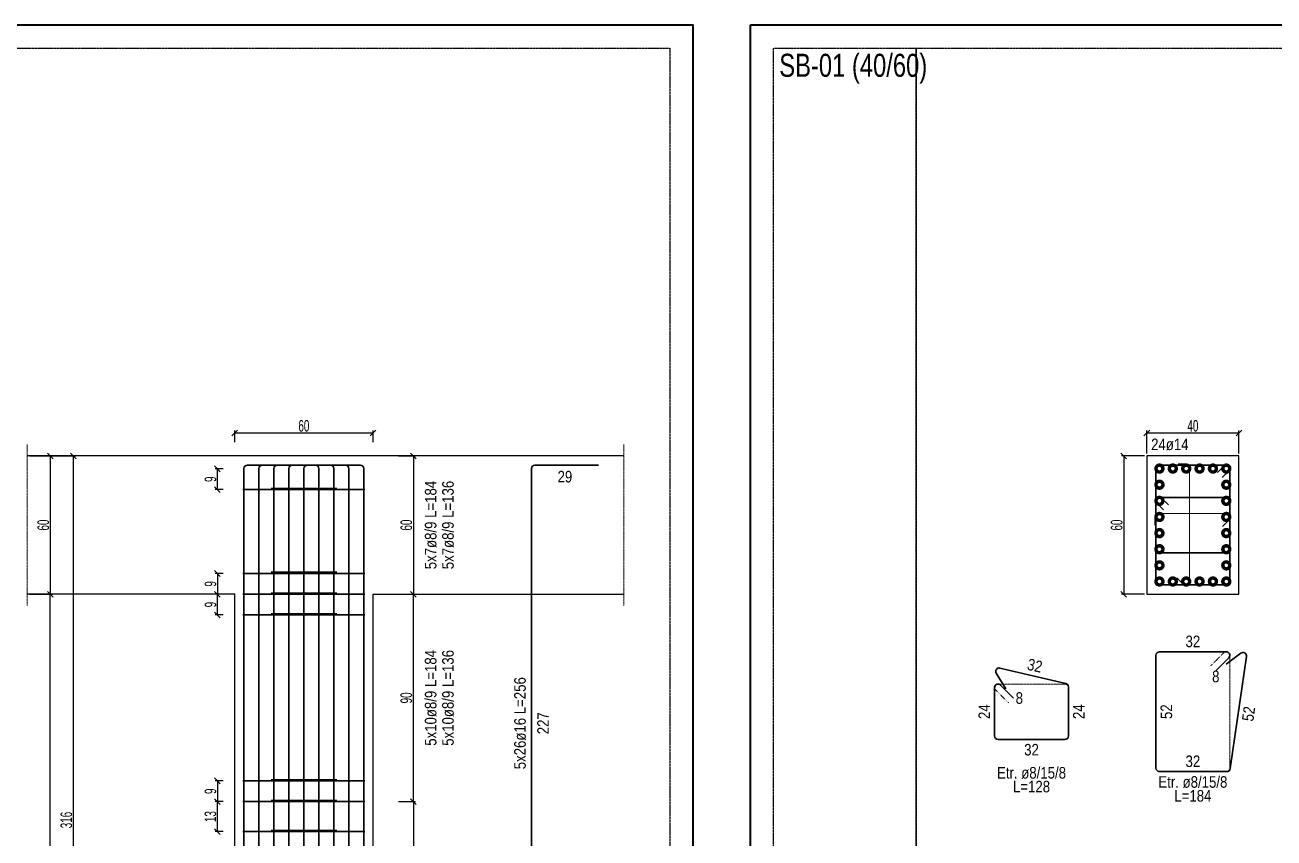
# Model space of a CAD drawing. Header units: millimetres. Extents: x -267 to 94375, y 6431 to 10838.
# Drawn here: x 50847 to 51931, y 7413 to 8119 of the extents above; entities that cross this region are included whole.
import ezdxf
from ezdxf.enums import TextEntityAlignment as Align

# ---------------------------------------------------------------- set-up
doc = ezdxf.new("R2010")
doc.units = ezdxf.units.MM
doc.header["$LTSCALE"] = 0.0001
doc.linetypes.add('DASHED', pattern=[19.05, 12.7, -6.35])
for name, color, linetype, lineweight in [('CIROZ (BEYKENT)', 140, 'Continuous', 20), ('D.GORUNUS (BEYKENT)', 253, 'DASHED', 20), ('DETAY ANTET (BEYKENT)', 5, 'Continuous', 40), ('DONATI (BEYKENT)', 4, 'Continuous', 35), ('DONATI YAZISI (BEYKENT)', 3, 'Continuous', 20), ('ETRIYE (BEYKENT)', 150, 'Continuous', 35), ('KESIT SINIRI (BEYKENT)', 241, 'DASHED', 20), ('KIRIS (BEYKENT)', 2, 'Continuous', 30), ('KOLON (BEYKENT)', 3, 'Continuous', 30), ('KOLON ISMI (BEYKENT)', 91, 'Continuous', 20), ('OLCU (BEYKENT)', 14, 'Continuous', 20)]:
    doc.layers.add(name, color=color, linetype=linetype, lineweight=lineweight)
doc.styles.add('DONATI YAZISI (BEYKENT)', font='')
doc.styles.add('KLNOLC-25', font='bahnschrift light condensed', dxfattribs={"width": 0.75, "height": 10})
doc.styles.add('YAZI (BEYKENT)', font='')
doc.styles.get('DONATI YAZISI (BEYKENT)').set_extended_font_data('Bahnschrift Light Condensed')
doc.styles.get('YAZI (BEYKENT)').set_extended_font_data('Bahnschrift Light Condensed')
doc.dimstyles.new('KLNOLC-25', dxfattribs={"dimtxt": 10, "dimasz": 5, "dimexe": 2, "dimexo": 2, "dimgap": 1, "dimtad": 1, "dimdec": 1, "dimlfac": 0.5, "dimrnd": 0.5, "dimzin": 12, "dimdsep": 46, "dimtxsty": 'KLNOLC-25', "dimblk": 'OBLIQUE', "dimblk1": 'OBLIQUE', "dimblk2": 'OBLIQUE', "dimcen": 0, "dimclrt": 7, "dimadec": 0, "dimazin": 0, "dimtfac": 1, "dimtdec": 4, "dimtix": 1, "dimtmove": 2, "dimatfit": 3, "dimfxl": 1, "dimtzin": 0, "dimarcsym": 0})

# ---------------------------------------------------------------- blocks, each defined once
blk = doc.blocks.new('_Oblique')
at = {"color": 0, "linetype": 'ByBlock', "lineweight": -2}
blk.add_line((-0.5, -0.5), (0.5, 0.5), dxfattribs=at)
blk = doc.blocks.new('*D819')
at = {"layer": 'DEFPOINTS', "color": 0, "lineweight": -3, "transparency": 16777216}
for p in [(51021.2, 7462.6), (51014.2, 7444.6), (51021.2, 7444.6)]:
    blk.add_point(p, dxfattribs=at)
at = {"layer": 'OLCU (BEYKENT)', "color": 0, "lineweight": -2, "transparency": 16777216}
for p, q in [((51019.2, 7462.6), (51012.2, 7462.6)), ((51014.2, 7462.6), (51014.2, 7444.6)), ((51019.2, 7444.6), (51012.2, 7444.6))]:
    blk.add_line(p, q, dxfattribs=at)
at = {"layer": 'OLCU (BEYKENT)', "color": 0, "lineweight": -2, "transparency": 16777216, "xscale": 5, "yscale": 5, "zscale": 5}
for p, rotation in [((51014.2, 7462.6), 90), ((51014.2, 7444.6), 270)]:
    blk.add_blockref('_Oblique', p, dxfattribs=dict(at, rotation=rotation))
at = {"layer": 'OLCU (BEYKENT)', "color": 7, "transparency": 16777216, "insert": (51008.2, 7453.6), "char_height": 10, "attachment_point": 5, "rotation": 90, "style": 'KLNOLC-25'}
blk.add_mtext('9', dxfattribs=at)
blk = doc.blocks.new('*D820')
at = {"layer": 'DEFPOINTS', "color": 0, "lineweight": -3, "transparency": 16777216}
for p in [(51014.2, 7624.6), (51021.2, 7624.6), (51021.2, 7606.6)]:
    blk.add_point(p, dxfattribs=at)
at = {"layer": 'OLCU (BEYKENT)', "color": 0, "lineweight": -2, "transparency": 16777216}
for p, q in [((51019.2, 7624.6), (51012.2, 7624.6)), ((51014.2, 7606.6), (51014.2, 7624.6)), ((51019.2, 7606.6), (51012.2, 7606.6))]:
    blk.add_line(p, q, dxfattribs=at)
at = {"layer": 'OLCU (BEYKENT)', "color": 0, "lineweight": -2, "transparency": 16777216, "xscale": 5, "yscale": 5, "zscale": 5}
for p, rotation in [((51014.2, 7624.6), 90), ((51014.2, 7606.6), 270)]:
    blk.add_blockref('_Oblique', p, dxfattribs=dict(at, rotation=rotation))
at = {"layer": 'OLCU (BEYKENT)', "color": 7, "transparency": 16777216, "insert": (51008.2, 7615.6), "char_height": 10, "attachment_point": 5, "rotation": 90, "style": 'KLNOLC-25'}
blk.add_mtext('9', dxfattribs=at)
blk = doc.blocks.new('*D821')
at = {"layer": 'DEFPOINTS', "color": 0, "lineweight": -3, "transparency": 16777216}
for p in [(51021.2, 7642.6), (51014.2, 7624.6), (51021.2, 7624.6)]:
    blk.add_point(p, dxfattribs=at)
at = {"layer": 'OLCU (BEYKENT)', "color": 0, "lineweight": -2, "transparency": 16777216}
for p, q in [((51019.2, 7642.6), (51012.2, 7642.6)), ((51014.2, 7642.6), (51014.2, 7624.6)), ((51019.2, 7624.6), (51012.2, 7624.6))]:
    blk.add_line(p, q, dxfattribs=at)
at = {"layer": 'OLCU (BEYKENT)', "color": 0, "lineweight": -2, "transparency": 16777216, "xscale": 5, "yscale": 5, "zscale": 5}
for p, rotation in [((51014.2, 7642.6), 90), ((51014.2, 7624.6), 270)]:
    blk.add_blockref('_Oblique', p, dxfattribs=dict(at, rotation=rotation))
at = {"layer": 'OLCU (BEYKENT)', "color": 7, "transparency": 16777216, "insert": (51008.2, 7633.6), "char_height": 10, "attachment_point": 5, "rotation": 90, "style": 'KLNOLC-25'}
blk.add_mtext('9', dxfattribs=at)
blk = doc.blocks.new('*D822')
at = {"layer": 'DEFPOINTS', "color": 0, "lineweight": -3, "transparency": 16777216}
for p in [(51014.2, 7733.4), (51021.2, 7733.4), (51021.2, 7715.4)]:
    blk.add_point(p, dxfattribs=at)
at = {"layer": 'OLCU (BEYKENT)', "color": 0, "lineweight": -2, "transparency": 16777216}
for p, q in [((51019.2, 7733.4), (51012.2, 7733.4)), ((51014.2, 7715.4), (51014.2, 7733.4)), ((51019.2, 7715.4), (51012.2, 7715.4))]:
    blk.add_line(p, q, dxfattribs=at)
at = {"layer": 'OLCU (BEYKENT)', "color": 0, "lineweight": -2, "transparency": 16777216, "xscale": 5, "yscale": 5, "zscale": 5}
for p, rotation in [((51014.2, 7733.4), 90), ((51014.2, 7715.4), 270)]:
    blk.add_blockref('_Oblique', p, dxfattribs=dict(at, rotation=rotation))
at = {"layer": 'OLCU (BEYKENT)', "color": 7, "transparency": 16777216, "insert": (51008.2, 7724.4), "char_height": 10, "attachment_point": 5, "rotation": 90, "style": 'KLNOLC-25'}
blk.add_mtext('9', dxfattribs=at)
blk = doc.blocks.new('*D823')
at = {"layer": 'DEFPOINTS', "color": 0, "lineweight": -3, "transparency": 16777216}
for p in [(51169.2, 7624.6), (51184.2, 7624.6), (51169.2, 7444.6)]:
    blk.add_point(p, dxfattribs=at)
at = {"layer": 'OLCU (BEYKENT)', "color": 0, "lineweight": -2, "transparency": 16777216}
for p, q in [((51171.2, 7624.6), (51186.2, 7624.6)), ((51184.2, 7444.6), (51184.2, 7624.6)), ((51171.2, 7444.6), (51186.2, 7444.6))]:
    blk.add_line(p, q, dxfattribs=at)
at = {"layer": 'OLCU (BEYKENT)', "color": 0, "lineweight": -2, "transparency": 16777216, "xscale": 5, "yscale": 5, "zscale": 5}
for p, rotation in [((51184.2, 7624.6), 90), ((51184.2, 7444.6), 270)]:
    blk.add_blockref('_Oblique', p, dxfattribs=dict(at, rotation=rotation))
at = {"layer": 'OLCU (BEYKENT)', "color": 7, "transparency": 16777216, "insert": (51178.1, 7534.6), "char_height": 10, "attachment_point": 5, "rotation": 90, "style": 'KLNOLC-25'}
blk.add_mtext('90', dxfattribs=at)
blk = doc.blocks.new('*D824')
at = {"layer": 'DEFPOINTS', "color": 0, "lineweight": -3, "transparency": 16777216}
for p in [(51169.2, 7744.6), (51169.2, 7624.6), (51184.2, 7624.6)]:
    blk.add_point(p, dxfattribs=at)
at = {"layer": 'OLCU (BEYKENT)', "color": 0, "lineweight": -2, "transparency": 16777216}
for p, q in [((51171.2, 7744.6), (51186.2, 7744.6)), ((51184.2, 7744.6), (51184.2, 7624.6)), ((51171.2, 7624.6), (51186.2, 7624.6))]:
    blk.add_line(p, q, dxfattribs=at)
at = {"layer": 'OLCU (BEYKENT)', "color": 0, "lineweight": -2, "transparency": 16777216, "xscale": 5, "yscale": 5, "zscale": 5}
for p, rotation in [((51184.2, 7744.6), 90), ((51184.2, 7624.6), 270)]:
    blk.add_blockref('_Oblique', p, dxfattribs=dict(at, rotation=rotation))
at = {"layer": 'OLCU (BEYKENT)', "color": 7, "transparency": 16777216, "insert": (51178.1, 7684.6), "char_height": 10, "attachment_point": 5, "rotation": 90, "style": 'KLNOLC-25'}
blk.add_mtext('60', dxfattribs=at)
blk = doc.blocks.new('*D826')
at = {"layer": 'DEFPOINTS', "color": 0, "lineweight": -3, "transparency": 16777216}
for p in [(51014.2, 7444.6), (51021.2, 7444.6), (51021.2, 7418.6)]:
    blk.add_point(p, dxfattribs=at)
at = {"layer": 'OLCU (BEYKENT)', "color": 0, "lineweight": -2, "transparency": 16777216}
for p, q in [((51019.2, 7444.6), (51012.2, 7444.6)), ((51014.2, 7418.6), (51014.2, 7444.6)), ((51019.2, 7418.6), (51012.2, 7418.6))]:
    blk.add_line(p, q, dxfattribs=at)
at = {"layer": 'OLCU (BEYKENT)', "color": 0, "lineweight": -2, "transparency": 16777216, "xscale": 5, "yscale": 5, "zscale": 5}
for p, rotation in [((51014.2, 7444.6), 90), ((51014.2, 7418.6), 270)]:
    blk.add_blockref('_Oblique', p, dxfattribs=dict(at, rotation=rotation))
at = {"layer": 'OLCU (BEYKENT)', "color": 7, "transparency": 16777216, "insert": (51008.1, 7431.6), "char_height": 10, "attachment_point": 5, "rotation": 90, "style": 'KLNOLC-25'}
blk.add_mtext('13', dxfattribs=at)
blk = doc.blocks.new('*D827')
at = {"layer": 'DEFPOINTS', "color": 0, "lineweight": -3, "transparency": 16777216}
for p in [(51169.2, 7444.6), (51169.2, 7292.6), (51184.2, 7292.6)]:
    blk.add_point(p, dxfattribs=at)
at = {"layer": 'OLCU (BEYKENT)', "color": 0, "lineweight": -2, "transparency": 16777216}
for p, q in [((51171.2, 7444.6), (51186.2, 7444.6)), ((51184.2, 7444.6), (51184.2, 7292.6)), ((51171.2, 7292.6), (51186.2, 7292.6))]:
    blk.add_line(p, q, dxfattribs=at)
at = {"layer": 'OLCU (BEYKENT)', "color": 0, "lineweight": -2, "transparency": 16777216, "xscale": 5, "yscale": 5, "zscale": 5}
for p, rotation in [((51184.2, 7444.6), 90), ((51184.2, 7292.6), 270)]:
    blk.add_blockref('_Oblique', p, dxfattribs=dict(at, rotation=rotation))
at = {"layer": 'OLCU (BEYKENT)', "color": 7, "transparency": 16777216, "insert": (51178.2, 7368.6), "char_height": 10, "attachment_point": 5, "rotation": 90, "style": 'KLNOLC-25'}
blk.add_mtext('76', dxfattribs=at)
blk = doc.blocks.new('*D835')
at = {"layer": 'DEFPOINTS', "color": 0, "lineweight": -3, "transparency": 16777216}
for p in [(50849.2, 7624.6), (50869.2, 7624.6), (50849.2, 7112.6)]:
    blk.add_point(p, dxfattribs=at)
at = {"layer": 'OLCU (BEYKENT)', "color": 0, "lineweight": -2, "transparency": 16777216}
for p, q in [((50851.2, 7624.6), (50871.2, 7624.6)), ((50869.2, 7112.6), (50869.2, 7624.6)), ((50851.2, 7112.6), (50871.2, 7112.6))]:
    blk.add_line(p, q, dxfattribs=at)
at = {"layer": 'OLCU (BEYKENT)', "color": 0, "lineweight": -2, "transparency": 16777216, "xscale": 5, "yscale": 5, "zscale": 5}
for p, rotation in [((50869.2, 7624.6), 90), ((50869.2, 7112.6), 270)]:
    blk.add_blockref('_Oblique', p, dxfattribs=dict(at, rotation=rotation))
at = {"layer": 'OLCU (BEYKENT)', "color": 7, "transparency": 16777216, "insert": (50863.1, 7368.6), "char_height": 10, "attachment_point": 5, "rotation": 90, "style": 'KLNOLC-25'}
blk.add_mtext('256', dxfattribs=at)
blk = doc.blocks.new('*D836')
at = {"layer": 'DEFPOINTS', "color": 0, "lineweight": -3, "transparency": 16777216}
for p in [(50849.2, 7744.6), (50849.2, 7624.6), (50869.2, 7624.6)]:
    blk.add_point(p, dxfattribs=at)
at = {"layer": 'OLCU (BEYKENT)', "color": 0, "lineweight": -2, "transparency": 16777216}
for p, q in [((50851.2, 7744.6), (50871.2, 7744.6)), ((50869.2, 7744.6), (50869.2, 7624.6)), ((50851.2, 7624.6), (50871.2, 7624.6))]:
    blk.add_line(p, q, dxfattribs=at)
at = {"layer": 'OLCU (BEYKENT)', "color": 0, "lineweight": -2, "transparency": 16777216, "xscale": 5, "yscale": 5, "zscale": 5}
for p, rotation in [((50869.2, 7744.6), 90), ((50869.2, 7624.6), 270)]:
    blk.add_blockref('_Oblique', p, dxfattribs=dict(at, rotation=rotation))
at = {"layer": 'OLCU (BEYKENT)', "color": 7, "transparency": 16777216, "insert": (50863.1, 7684.6), "char_height": 10, "attachment_point": 5, "rotation": 90, "style": 'KLNOLC-25'}
blk.add_mtext('60', dxfattribs=at)
blk = doc.blocks.new('*D837')
at = {"layer": 'DEFPOINTS', "color": 0, "lineweight": -3, "transparency": 16777216}
for p in [(50849.2, 7744.6), (50889.2, 7744.6), (50849.2, 7112.6)]:
    blk.add_point(p, dxfattribs=at)
at = {"layer": 'OLCU (BEYKENT)', "color": 0, "lineweight": -2, "transparency": 16777216}
for p, q in [((50851.2, 7744.6), (50891.2, 7744.6)), ((50889.2, 7112.6), (50889.2, 7744.6)), ((50851.2, 7112.6), (50891.2, 7112.6))]:
    blk.add_line(p, q, dxfattribs=at)
at = {"layer": 'OLCU (BEYKENT)', "color": 0, "lineweight": -2, "transparency": 16777216, "xscale": 5, "yscale": 5, "zscale": 5}
for p, rotation in [((50889.2, 7744.6), 90), ((50889.2, 7112.6), 270)]:
    blk.add_blockref('_Oblique', p, dxfattribs=dict(at, rotation=rotation))
at = {"layer": 'OLCU (BEYKENT)', "color": 7, "transparency": 16777216, "insert": (50883.1, 7428.6), "char_height": 10, "attachment_point": 5, "rotation": 90, "style": 'KLNOLC-25'}
blk.add_mtext('316', dxfattribs=at)
blk = doc.blocks.new('*D838')
at = {"layer": 'DEFPOINTS', "color": 0, "lineweight": -3, "transparency": 16777216}
for p in [(51149.2, 7764.6), (51029.2, 7754.6), (51149.2, 7754.6)]:
    blk.add_point(p, dxfattribs=at)
at = {"layer": 'OLCU (BEYKENT)', "color": 0, "lineweight": -2, "transparency": 16777216}
for p, q in [((51029.2, 7756.6), (51029.2, 7766.6)), ((51029.2, 7764.6), (51149.2, 7764.6)), ((51149.2, 7756.6), (51149.2, 7766.6))]:
    blk.add_line(p, q, dxfattribs=at)
at = {"layer": 'OLCU (BEYKENT)', "color": 0, "lineweight": -2, "transparency": 16777216, "xscale": 5, "yscale": 5, "zscale": 5, "rotation": 180}
blk.add_blockref('_Oblique', (51029.2, 7764.6), dxfattribs=at)
at = {"layer": 'OLCU (BEYKENT)', "color": 0, "lineweight": -2, "transparency": 16777216, "xscale": 5, "yscale": 5, "zscale": 5}
blk.add_blockref('_Oblique', (51149.2, 7764.6), dxfattribs=at)
at = {"layer": 'OLCU (BEYKENT)', "color": 7, "transparency": 16777216, "insert": (51089.2, 7770.7), "char_height": 10, "attachment_point": 5, "style": 'KLNOLC-25'}
blk.add_mtext('60', dxfattribs=at)
blk = doc.blocks.new('*D849')
at = {"layer": 'DEFPOINTS', "color": 0, "lineweight": -3, "transparency": 16777216}
for p in [(51900.6, 7764.6), (51820.6, 7744.6), (51900.6, 7744.6)]:
    blk.add_point(p, dxfattribs=at)
at = {"layer": 'OLCU (BEYKENT)', "color": 0, "lineweight": -2, "transparency": 16777216}
for p, q in [((51820.6, 7746.6), (51820.6, 7766.6)), ((51820.6, 7764.6), (51900.6, 7764.6)), ((51900.6, 7746.6), (51900.6, 7766.6))]:
    blk.add_line(p, q, dxfattribs=at)
at = {"layer": 'OLCU (BEYKENT)', "color": 0, "lineweight": -2, "transparency": 16777216, "xscale": 5, "yscale": 5, "zscale": 5, "rotation": 180}
blk.add_blockref('_Oblique', (51820.6, 7764.6), dxfattribs=at)
at = {"layer": 'OLCU (BEYKENT)', "color": 0, "lineweight": -2, "transparency": 16777216, "xscale": 5, "yscale": 5, "zscale": 5}
blk.add_blockref('_Oblique', (51900.6, 7764.6), dxfattribs=at)
at = {"layer": 'OLCU (BEYKENT)', "color": 7, "transparency": 16777216, "insert": (51860.6, 7770.7), "char_height": 10, "attachment_point": 5, "style": 'KLNOLC-25'}
blk.add_mtext('40', dxfattribs=at)
blk = doc.blocks.new('*D850')
at = {"layer": 'DEFPOINTS', "color": 0, "lineweight": -3, "transparency": 16777216}
for p in [(51820.6, 7744.6), (51800.6, 7624.6), (51820.6, 7624.6)]:
    blk.add_point(p, dxfattribs=at)
at = {"layer": 'OLCU (BEYKENT)', "color": 0, "lineweight": -2, "transparency": 16777216}
for p, q in [((51818.6, 7744.6), (51798.6, 7744.6)), ((51800.6, 7744.6), (51800.6, 7624.6)), ((51818.6, 7624.6), (51798.6, 7624.6))]:
    blk.add_line(p, q, dxfattribs=at)
at = {"layer": 'OLCU (BEYKENT)', "color": 0, "lineweight": -2, "transparency": 16777216, "xscale": 5, "yscale": 5, "zscale": 5}
for p, rotation in [((51800.6, 7744.6), 90), ((51800.6, 7624.6), 270)]:
    blk.add_blockref('_Oblique', p, dxfattribs=dict(at, rotation=rotation))
at = {"layer": 'OLCU (BEYKENT)', "color": 7, "transparency": 16777216, "insert": (51794.5, 7684.6), "char_height": 10, "attachment_point": 5, "rotation": 90, "style": 'KLNOLC-25'}
blk.add_mtext('60', dxfattribs=at)

msp = doc.modelspace()

# ---------------------------------------------------------------- linework, layer by layer
at = {"layer": 'CIROZ (BEYKENT)'}
for points in [[(51846.65, 7638.82), (51852.66, 7632.81, 0.6681786), (51857.78, 7634.93), (51857.78, 7734.64, 0.4142136), (51854.78, 7737.64), (51847.78, 7737.64)], [(51886.4, 7683.51), (51892.41, 7689.52, 0.6681786), (51890.28, 7694.64), (51830.58, 7694.64, 0.4142136), (51827.58, 7691.64), (51827.58, 7684.64)]]:
    msp.add_lwpolyline(points, format="xyb", dxfattribs=at)
at = {"layer": 'D.GORUNUS (BEYKENT)', "ltscale": 0.5}
for points in [[(51888.58, 7470.64), (51889.58, 7470.64, 0.4142136), (51892.58, 7473.64), (51892.58, 7571.64), (51892.58, 7571.66, 0.6681786), (51887.46, 7573.79), (51876.16, 7562.49)], [(51752.58, 7542.64), (51752.58, 7543.64, 0.4142136), (51749.58, 7546.64), (51691.58, 7546.64), (51691.55, 7546.64, 0.6681786), (51689.43, 7541.52), (51700.72, 7530.22)]]:
    msp.add_lwpolyline(points, format="xyb", dxfattribs=at)
at = {"layer": 'DETAY ANTET (BEYKENT)'}
for points in [[(50291.42, 8118.64), (51426.71, 8118.64), (51426.71, 6698.64), (50291.42, 6698.64), (50291.42, 8118.64)], [(51476.71, 8118.64), (52608.08, 8118.64), (52608.08, 6698.64), (51476.71, 6698.64), (51476.71, 8118.64)]]:
    msp.add_lwpolyline(points, close=True, dxfattribs=at)
at = {"layer": 'DETAY ANTET (BEYKENT)', "color": 7, "linetype": 'DASHED', "lineweight": -3, "ltscale": 2}
for points in [[(50311.42, 8098.64), (51406.71, 8098.64), (51406.71, 6718.64), (50311.42, 6718.64)], [(51496.71, 8098.64), (52588.08, 8098.64), (52588.08, 6718.64), (51496.71, 6718.64)], [(51620.58, 8098.64), (51620.58, 6718.64)]]:
    msp.add_lwpolyline(points, close=True, dxfattribs=at)
at = {"layer": 'DONATI (BEYKENT)'}
for points in [[(51037.21, 7282.64), (51037.21, 7733.64, -0.4142136), (51040.21, 7736.64), (51077.21, 7736.64)], [(51050.21, 7282.64), (51050.21, 7733.64, -0.4142136), (51053.21, 7736.64), (51090.21, 7736.64)], [(51102.21, 7282.64), (51102.21, 7733.64, 0.4142136), (51099.21, 7736.64), (51062.21, 7736.64)], [(51063.21, 7282.64), (51063.21, 7733.64, -0.4142136), (51066.21, 7736.64), (51103.21, 7736.64)], [(51115.21, 7282.64), (51115.21, 7733.64, 0.4142136), (51112.21, 7736.64), (51075.21, 7736.64)], [(51076.21, 7282.64), (51076.21, 7733.64, -0.4142136), (51079.21, 7736.64), (51116.21, 7736.64)], [(51128.21, 7282.64), (51128.21, 7733.64, 0.4142136), (51125.21, 7736.64), (51088.21, 7736.64)], [(51089.21, 7282.64), (51089.21, 7733.64, -0.4142136), (51092.21, 7736.64), (51129.21, 7736.64)], [(51141.21, 7282.64), (51141.21, 7733.64, 0.4142136), (51138.21, 7736.64), (51101.21, 7736.64)], [(51286.71, 7282.64), (51286.71, 7733.64, -0.4142136), (51289.71, 7736.64), (51344.71, 7736.64)]]:
    msp.add_lwpolyline(points, format="xyb", dxfattribs=at)
at = {"layer": 'DONATI (BEYKENT)', "const_width": 6}
for points in [[(51830.08, 7733.64, 1), (51833.08, 7733.64, 1)], [(51841.68, 7733.64, 1), (51844.68, 7733.64, 1)], [(51853.28, 7733.64, 1), (51856.28, 7733.64, 1)], [(51864.88, 7733.64, 1), (51867.88, 7733.64, 1)], [(51876.48, 7733.64, 1), (51879.48, 7733.64, 1)], [(51888.08, 7733.64, 1), (51891.08, 7733.64, 1)], [(51830.08, 7719.64, 1), (51833.08, 7719.64, 1)], [(51888.08, 7719.64, 1), (51891.08, 7719.64, 1)], [(51830.08, 7705.64, 1), (51833.08, 7705.64, 1)], [(51888.08, 7705.64, 1), (51891.08, 7705.64, 1)], [(51830.08, 7691.64, 1), (51833.08, 7691.64, 1)], [(51888.08, 7691.64, 1), (51891.08, 7691.64, 1)], [(51830.08, 7677.64, 1), (51833.08, 7677.64, 1)], [(51888.08, 7677.64, 1), (51891.08, 7677.64, 1)], [(51830.08, 7663.64, 1), (51833.08, 7663.64, 1)], [(51888.08, 7663.64, 1), (51891.08, 7663.64, 1)], [(51830.08, 7649.64, 1), (51833.08, 7649.64, 1)], [(51888.08, 7649.64, 1), (51891.08, 7649.64, 1)], [(51830.08, 7635.64, 1), (51833.08, 7635.64, 1)], [(51841.68, 7635.64, 1), (51844.68, 7635.64, 1)], [(51853.28, 7635.64, 1), (51856.28, 7635.64, 1)], [(51864.88, 7635.64, 1), (51867.88, 7635.64, 1)], [(51876.48, 7635.64, 1), (51879.48, 7635.64, 1)], [(51888.08, 7635.64, 1), (51891.08, 7635.64, 1)]]:
    msp.add_lwpolyline(points, format="xyb", close=True, dxfattribs=at)
at = {"layer": 'ETRIYE (BEYKENT)'}
for p, q in [((51060.71, 7716.44), (51117.71, 7716.44)), ((51060.71, 7643.64), (51117.71, 7643.64)), ((51060.71, 7625.64), (51117.71, 7625.64)), ((51060.71, 7607.64), (51117.71, 7607.64)), ((51060.71, 7463.64), (51117.71, 7463.64)), ((51060.71, 7445.64), (51117.71, 7445.64)), ((51060.71, 7419.64), (51117.71, 7419.64))]:
    msp.add_line(p, q, dxfattribs=at)
for points in [[(51886.09, 7725.88), (51891.72, 7731.52, 0.6681786), (51889.6, 7736.64), (51831.58, 7736.64, 0.4142136), (51828.58, 7733.64), (51828.58, 7635.64, 0.4142136), (51831.58, 7632.64), (51889.58, 7632.64, 0.4142136), (51892.58, 7635.64), (51892.58, 7733.64), (51892.58, 7733.66, 0.6681786), (51887.46, 7735.79), (51881.82, 7730.15)], [(51839.34, 7702.15), (51833.7, 7707.79, 0.6681786), (51828.58, 7705.66), (51828.58, 7663.64, 0.4142136), (51831.58, 7660.64), (51889.58, 7660.64, 0.4142136), (51892.58, 7663.64), (51892.58, 7705.64, 0.4142136), (51889.58, 7708.64), (51831.58, 7708.64), (51831.55, 7708.64, 0.6681786), (51829.43, 7703.52), (51835.07, 7697.88)], [(51880.43, 7558.22), (51891.72, 7569.52, 0.6681786), (51889.6, 7574.64), (51831.58, 7574.64, 0.4142136), (51828.58, 7571.64), (51828.58, 7473.64, 0.4142136), (51831.58, 7470.64), (51889.98, 7470.64, 0.3728545), (51892.95, 7473.21), (51906.99, 7570.58, 0.6681786), (51902.23, 7573.41), (51889.39, 7563.81)], [(51704.99, 7534.49), (51693.7, 7545.79, 0.6681786), (51688.58, 7543.66), (51688.58, 7501.64, 0.4142136), (51691.58, 7498.64), (51749.58, 7498.64, 0.4142136), (51752.58, 7501.64), (51752.58, 7544.26, 0.3482828), (51750.26, 7547.18), (51693.21, 7560.55, 0.6681786), (51689.98, 7556.05), (51698.43, 7542.43)]]:
    msp.add_lwpolyline(points, format="xyb", dxfattribs=at)
for points in [[(51036.21, 7715.44), (51142.21, 7715.44)], [(51036.21, 7642.64), (51142.21, 7642.64)], [(51036.21, 7624.64), (51142.21, 7624.64)], [(51036.21, 7606.64), (51142.21, 7606.64)], [(51036.21, 7462.64), (51142.21, 7462.64)], [(51036.21, 7444.64), (51142.21, 7444.64)], [(51036.21, 7418.64), (51142.21, 7418.64)]]:
    msp.add_lwpolyline(points, dxfattribs=at)
at = {"layer": 'KESIT SINIRI (BEYKENT)'}
for p, q in [((50849.21, 7754.64), (50849.21, 7614.64)), ((51366.71, 7754.64), (51366.71, 7614.64))]:
    msp.add_line(p, q, dxfattribs=at)
at = {"layer": 'KIRIS (BEYKENT)'}
for p, q in [((51366.71, 7744.64), (50849.21, 7744.64)), ((51029.21, 7624.64), (50849.21, 7624.64)), ((51149.21, 7624.64), (51366.71, 7624.64))]:
    msp.add_line(p, q, dxfattribs=at)
at = {"layer": 'KOLON (BEYKENT)'}
for p, q in [((51029.21, 7112.64), (51029.21, 7624.64)), ((51149.21, 7112.64), (51149.21, 7624.64))]:
    msp.add_line(p, q, dxfattribs=at)
msp.add_lwpolyline([(51820.58, 7744.64), (51820.58, 7624.64), (51900.58, 7624.64), (51900.58, 7744.64)], close=True, dxfattribs=at)

# ---------------------------------------------------------------- texts
at = {"layer": 'DONATI YAZISI (BEYKENT)', "style": 'DONATI YAZISI (BEYKENT)'}
for s, p in [('24ø14', (51840.58, 7754.64)), ('29', (51315.71, 7726.64)), ('32', (51860.58, 7583.64)), ('8', (51880.43, 7553.22)), ('8', (51709.99, 7534.49)), ('32', (51720.58, 7489.64)), ('32', (51860.58, 7479.64)), ('Etr. ø8/15/8', (51720.58, 7469.64)), ('L=128', (51720.58, 7457.64)), ('Etr. ø8/15/8', (51860.58, 7461.64)), ('L=184', (51860.58, 7449.64))]:
    msp.add_text(s, height=10, dxfattribs=at).set_placement(p, align=Align.MIDDLE_CENTER)
for s, rotation, p in [('5x7ø8/9 L=184', 90, (51199.21, 7684.64)), ('5x7ø8/9 L=136', 90, (51214.21, 7684.64)), ('5x10ø8/9 L=184', 90, (51199.21, 7534.64)), ('5x10ø8/9 L=136', 90, (51214.21, 7534.64)), ('32', 347, (51723.48, 7562.7)), ('5x26ø16 L=256', 90, (51276.71, 7512.64)), ('227', 90, (51296.71, 7512.64)), ('24', 90, (51679.58, 7522.64)), ('24', 90, (51761.58, 7522.64)), ('52', 90, (51837.58, 7522.64)), ('52', 82, (51908.91, 7520.82))]:
    msp.add_text(s, height=10, rotation=rotation, dxfattribs=at).set_placement(p, align=Align.MIDDLE_CENTER)
at = {"layer": 'KOLON ISMI (BEYKENT)', "style": 'YAZI (BEYKENT)', "width": 0.9}
msp.add_text('SB-01 (40/60)', height=20, dxfattribs=at).set_placement((51501.71, 8073.64))

# ---------------------------------------------------------------- dimensions: what is measured, and where the dimension line sits
at = {"layer": 'OLCU (BEYKENT)'}
for base, p1, p2, picture, middle in [((51149.21, 7764.64), (51029.21, 7754.64), (51149.21, 7754.64), '*D838', (51089.21, 7770.74)), ((51900.58, 7764.64), (51820.58, 7744.64), (51900.58, 7744.64), '*D849', (51860.58, 7770.74))]:
    dim = msp.add_linear_dim(base=base, p1=p1, p2=p2, dimstyle='KLNOLC-25', dxfattribs=at)
    dim.commit()
    dim.dimension.update_dxf_attribs({"geometry": picture, "text_midpoint": middle})
for base, p1, p2, picture, middle in [((50869.21, 7624.64), (50849.21, 7744.64), (50849.21, 7624.64), '*D836', (50863.11, 7684.64)), ((50889.21, 7744.64), (50849.21, 7112.64), (50849.21, 7744.64), '*D837', (50883.11, 7428.64)), ((51184.21, 7624.64), (51169.21, 7744.64), (51169.21, 7624.64), '*D824', (51178.11, 7684.64)), ((51800.58, 7624.64), (51820.58, 7744.64), (51820.58, 7624.64), '*D850', (51794.47, 7684.64)), ((51014.21, 7733.44), (51021.21, 7715.44), (51021.21, 7733.44), '*D822', (51008.16, 7724.44)), ((51014.21, 7624.64), (51021.21, 7642.64), (51021.21, 7624.64), '*D821', (51008.16, 7633.64)), ((50869.21, 7624.64), (50849.21, 7112.64), (50849.21, 7624.64), '*D835', (50863.11, 7368.64)), ((51014.21, 7624.64), (51021.21, 7606.64), (51021.21, 7624.64), '*D820', (51008.16, 7615.64)), ((51184.21, 7624.64), (51169.21, 7444.64), (51169.21, 7624.64), '*D823', (51178.11, 7534.64)), ((51014.21, 7444.64), (51021.21, 7462.64), (51021.21, 7444.64), '*D819', (51008.16, 7453.64)), ((51014.21, 7444.64), (51021.21, 7418.64), (51021.21, 7444.64), '*D826', (51008.11, 7431.64)), ((51184.21, 7292.64), (51169.21, 7444.64), (51169.21, 7292.64), '*D827', (51178.16, 7368.64))]:
    dim = msp.add_linear_dim(base=base, p1=p1, p2=p2, angle=90, dimstyle='KLNOLC-25', dxfattribs=at)
    dim.commit()
    dim.dimension.update_dxf_attribs({"geometry": picture, "text_midpoint": middle})

doc.saveas('drawing.dxf')
